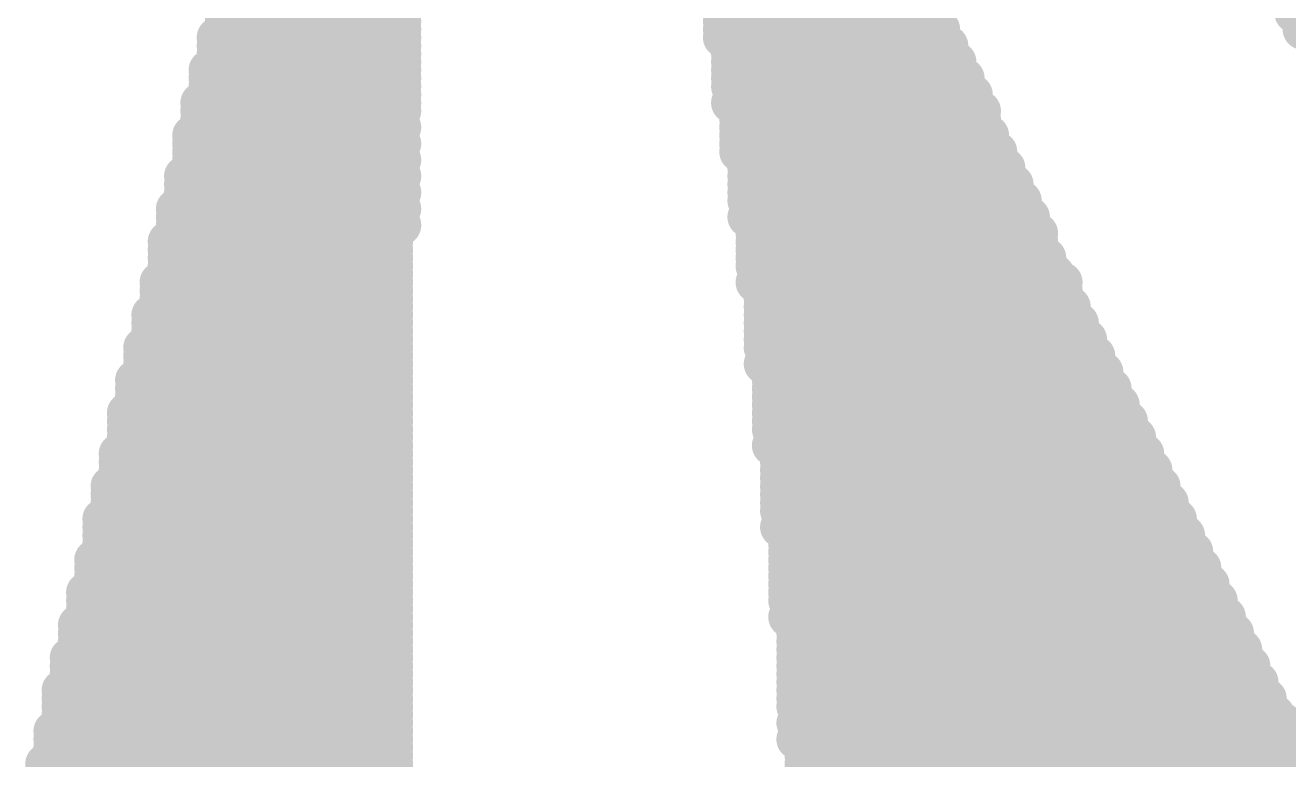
# Model space of a CAD drawing. Extents: x 0 to 224, y 0 to 219.
# Drawn here: x 15.784 to 17.356, y 37.059 to 37.973 of the extents above; entities that cross this region are included whole.
import ezdxf

# ---------------------------------------------------------------- set-up
doc = ezdxf.new("R2010")
doc.units = 0
doc.layers.add('2D_LINE_26', color=5, linetype='CONTINUOUS')

# ---------------------------------------------------------------- blocks, each defined once
blk = doc.blocks.new('SMOOTH_0$0508')
at = {"const_width": 0.0254}
blk.add_lwpolyline([(-0.0127, 0, 1), (0.0127, 0, 1)], format="xyb", close=True, dxfattribs=at)
blk = doc.blocks.new('DRAWING_1')
at = {"layer": '2D_LINE_26', "const_width": 0.0508}
for points in [[(3.33248, 7.50824), (3.55092, 7.50824)], [(3.95224, 7.50824), (4.21132, 7.50824)], [(4.66344, 7.50824), (5.12572, 7.50824)], [(3.33248, 7.49808), (3.55092, 7.49808)], [(3.95224, 7.49808), (4.21132, 7.49808)], [(4.6736, 7.49808), (5.13588, 7.49808)], [(3.32232, 7.47776), (3.55092, 7.47776)], [(3.33248, 7.48792), (3.55092, 7.48792)], [(3.95224, 7.48792), (4.22148, 7.48792)], [(3.95224, 7.47776), (4.22148, 7.47776)], [(4.6736, 7.48792), (5.14604, 7.48792)], [(3.32232, 7.4676), (3.55092, 7.4676)], [(3.9624, 7.4676), (4.23164, 7.4676)], [(3.32232, 7.45744), (3.55092, 7.45744)], [(3.32232, 7.44728), (3.55092, 7.44728)], [(3.9624, 7.45744), (4.23164, 7.45744)], [(3.9624, 7.44728), (4.2418, 7.44728)], [(3.31216, 7.43712), (3.55092, 7.43712)], [(3.9624, 7.43712), (4.2418, 7.43712)], [(3.31216, 7.42696), (3.55092, 7.42696)], [(3.31216, 7.4168), (3.55092, 7.4168)], [(3.9624, 7.42696), (4.25196, 7.42696)], [(3.9624, 7.4168), (4.25196, 7.4168)], [(3.302, 7.39648), (3.55092, 7.39648)], [(3.31216, 7.40664), (3.55092, 7.40664)], [(3.9624, 7.39648), (4.26212, 7.39648)], [(3.97256, 7.40664), (4.26212, 7.40664)], [(3.302, 7.38632), (3.55092, 7.38632)], [(3.97256, 7.38632), (4.27228, 7.38632)], [(3.302, 7.37616), (3.54076, 7.37616)], [(3.302, 7.366), (3.55092, 7.366)], [(3.97256, 7.37616), (4.27228, 7.37616)], [(3.97256, 7.366), (4.27228, 7.366)], [(3.29184, 7.35584), (3.54076, 7.35584)], [(3.97256, 7.35584), (4.28244, 7.35584)], [(3.29184, 7.34568), (3.55092, 7.34568)], [(3.29184, 7.33552), (3.54076, 7.33552)], [(3.97256, 7.34568), (4.28244, 7.34568)], [(3.97256, 7.33552), (4.2926, 7.33552)], [(3.29184, 7.32536), (3.55092, 7.32536)], [(3.98272, 7.32536), (4.2926, 7.32536)], [(3.28168, 7.30504), (3.55092, 7.30504)], [(3.29184, 7.3152), (3.54076, 7.3152)], [(3.98272, 7.3152), (4.30276, 7.3152)], [(3.98272, 7.30504), (4.30276, 7.30504)], [(3.28168, 7.29488), (3.54076, 7.29488)], [(3.98272, 7.29488), (4.31292, 7.29488)], [(3.28168, 7.28472), (3.55092, 7.28472)], [(3.28168, 7.27456), (3.54076, 7.27456)], [(3.98272, 7.28472), (4.31292, 7.28472)], [(3.98272, 7.27456), (4.32308, 7.27456)], [(3.27152, 7.2644), (3.55092, 7.2644)], [(3.27152, 7.25424), (3.54076, 7.25424)], [(3.98272, 7.25424), (4.33324, 7.25424)], [(3.99288, 7.2644), (4.32308, 7.2644)], [(3.27152, 7.24408), (3.55092, 7.24408)], [(3.99288, 7.24408), (4.33324, 7.24408)], [(3.26136, 7.22376), (3.54076, 7.22376)], [(3.27152, 7.23392), (3.54076, 7.23392)], [(3.99288, 7.23392), (4.3434, 7.23392)], [(3.99288, 7.22376), (4.3434, 7.22376)], [(3.26136, 7.2136), (3.54076, 7.2136)], [(3.99288, 7.2136), (4.3434, 7.2136)], [(3.26136, 7.20344), (3.54076, 7.20344)], [(3.26136, 7.19328), (3.54076, 7.19328)], [(3.99288, 7.20344), (4.35356, 7.20344)], [(3.99288, 7.19328), (4.35356, 7.19328)], [(3.26136, 7.18312), (3.54076, 7.18312)], [(4.00304, 7.18312), (4.36372, 7.18312)], [(3.2512, 7.17296), (3.54076, 7.17296)], [(3.2512, 7.1628), (3.54076, 7.1628)], [(3.99288, 7.17296), (4.37388, 7.17296)], [(4.00304, 7.1628), (4.37388, 7.1628)], [(3.2512, 7.15264), (3.54076, 7.15264)], [(4.00304, 7.15264), (4.37388, 7.15264)], [(3.24104, 7.13232), (3.54076, 7.13232)], [(3.2512, 7.14248), (3.54076, 7.14248)], [(4.00304, 7.14248), (4.38404, 7.14248)], [(4.00304, 7.13232), (4.38404, 7.13232)], [(3.24104, 7.12216), (3.54076, 7.12216)], [(4.00304, 7.12216), (4.3942, 7.12216)], [(3.24104, 7.112), (3.54076, 7.112)], [(3.24104, 7.10184), (3.54076, 7.10184)], [(4.00304, 7.112), (4.3942, 7.112)], [(4.00304, 7.10184), (4.40436, 7.10184)], [(3.23088, 7.09168), (3.54076, 7.09168)], [(3.23088, 7.08152), (3.54076, 7.08152)], [(4.00304, 7.09168), (4.40436, 7.09168)], [(4.0132, 7.08152), (4.41452, 7.08152)], [(3.23088, 7.07136), (3.54076, 7.07136)], [(4.00304, 7.07136), (4.41452, 7.07136)], [(3.22072, 7.05104), (3.54076, 7.05104)], [(3.23088, 7.0612), (3.54076, 7.0612)], [(4.0132, 7.0612), (4.42468, 7.0612)], [(4.0132, 7.05104), (4.42468, 7.05104)], [(3.22072, 7.04088), (3.54076, 7.04088)], [(4.0132, 7.04088), (4.43484, 7.04088)], [(3.22072, 7.03072), (3.54076, 7.03072)], [(3.22072, 7.02056), (3.54076, 7.02056)], [(4.0132, 7.03072), (4.43484, 7.03072)], [(4.0132, 7.02056), (4.445, 7.02056)], [(3.21056, 7.0104), (3.54076, 7.0104)], [(4.0132, 7.0104), (4.445, 7.0104)], [(3.21056, 7.00024), (3.54076, 7.00024)], [(3.21056, 6.99008), (3.54076, 6.99008)], [(4.0132, 7.00024), (4.45516, 7.00024)], [(4.0132, 6.99008), (4.45516, 6.99008)], [(3.21056, 6.97992), (3.54076, 6.97992)], [(4.02336, 6.97992), (4.46532, 6.97992)], [(3.2004, 6.9596), (3.54076, 6.9596)], [(3.21056, 6.96976), (3.54076, 6.96976)], [(4.0132, 6.96976), (4.46532, 6.96976)], [(4.02336, 6.9596), (4.47548, 6.9596)], [(3.2004, 6.94944), (3.54076, 6.94944)], [(4.02336, 6.94944), (4.47548, 6.94944)], [(3.2004, 6.93928), (3.54076, 6.93928)], [(3.2004, 6.92912), (3.54076, 6.92912)], [(4.02336, 6.93928), (4.48564, 6.93928)], [(4.02336, 6.92912), (4.48564, 6.92912)], [(3.19024, 6.91896), (3.54076, 6.91896)], [(3.19024, 6.9088), (3.54076, 6.9088)], [(4.02336, 6.91896), (4.4958, 6.91896)], [(4.02336, 6.9088), (4.4958, 6.9088)], [(3.19024, 6.89864), (3.54076, 6.89864)], [(4.02336, 6.89864), (4.50596, 6.89864)], [(3.18008, 6.87832), (3.54076, 6.87832)], [(3.19024, 6.88848), (3.54076, 6.88848)], [(4.02336, 6.88848), (4.50596, 6.88848)], [(4.03352, 6.87832), (4.51612, 6.87832)], [(3.18008, 6.86816), (3.54076, 6.86816)], [(4.02336, 6.86816), (4.51612, 6.86816)], [(3.18008, 6.858), (3.54076, 6.858)], [(3.18008, 6.84784), (3.54076, 6.84784)], [(4.03352, 6.858), (4.52628, 6.858)], [(4.03352, 6.84784), (4.52628, 6.84784)], [(3.18008, 6.83768), (3.54076, 6.83768)], [(4.03352, 6.83768), (4.53644, 6.83768)], [(3.16992, 6.82752), (3.54076, 6.82752)], [(3.16992, 6.81736), (3.54076, 6.81736)], [(4.03352, 6.82752), (4.53644, 6.82752)], [(4.03352, 6.81736), (4.5466, 6.81736)], [(3.16992, 6.8072), (3.54076, 6.8072)], [(4.03352, 6.8072), (4.5466, 6.8072)], [(3.15976, 6.78688), (3.54076, 6.78688)], [(3.16992, 6.79704), (3.54076, 6.79704)], [(4.03352, 6.79704), (4.55676, 6.79704)], [(4.03352, 6.78688), (4.55676, 6.78688)], [(3.15976, 6.77672), (3.54076, 6.77672)], [(4.03352, 6.77672), (4.56692, 6.77672)], [(3.15976, 6.76656), (3.54076, 6.76656)], [(3.15976, 6.7564), (3.54076, 6.7564)], [(4.03352, 6.7564), (4.57708, 6.7564)], [(4.04368, 6.76656), (4.56692, 6.76656)], [(3.1496, 6.74624), (3.54076, 6.74624)], [(3.1496, 6.73608), (3.54076, 6.73608)], [(4.04368, 6.74624), (4.57708, 6.74624)], [(4.04368, 6.73608), (4.58724, 6.73608)], [(3.1496, 6.72592), (3.54076, 6.72592)], [(4.04368, 6.72592), (4.58724, 6.72592)], [(3.13944, 6.7056), (3.54076, 6.7056)], [(3.1496, 6.71576), (3.54076, 6.71576)], [(4.04368, 6.71576), (4.5974, 6.71576)], [(4.04368, 6.7056), (4.5974, 6.7056)], [(3.13944, 6.69544), (3.54076, 6.69544)], [(4.04368, 6.69544), (4.60756, 6.69544)], [(3.13944, 6.68528), (3.54076, 6.68528)], [(3.13944, 6.67512), (3.54076, 6.67512)], [(4.04368, 6.68528), (4.60756, 6.68528)], [(4.04368, 6.67512), (4.61772, 6.67512)], [(3.12928, 6.66496), (3.54076, 6.66496)], [(4.04368, 6.66496), (4.61772, 6.66496)], [(3.12928, 6.6548), (3.54076, 6.6548)], [(3.12928, 6.64464), (3.54076, 6.64464)], [(4.04368, 6.6548), (4.62788, 6.6548)], [(4.04368, 6.64464), (4.62788, 6.64464)], [(3.12928, 6.63448), (3.54076, 6.63448)], [(4.05384, 6.63448), (4.63804, 6.63448)], [(3.11912, 6.61416), (3.54076, 6.61416)], [(3.12928, 6.62432), (3.54076, 6.62432)], [(4.04368, 6.62432), (4.6482, 6.62432)], [(4.05384, 6.61416), (4.66852, 6.61416)], [(3.11912, 6.604), (3.54076, 6.604)], [(3.11912, 6.59384), (3.54076, 6.59384)], [(4.04368, 6.604), (7.62508, 6.604)], [(4.05384, 6.59384), (8.5598, 6.59384)], [(3.11912, 6.58368), (3.54076, 6.58368)], [(4.05384, 6.58368), (8.5598, 6.58368)], [(3.10896, 6.57352), (3.54076, 6.57352)], [(3.10896, 6.56336), (3.54076, 6.56336)], [(4.05384, 6.57352), (8.5598, 6.57352)], [(4.05384, 6.56336), (8.5598, 6.56336)], [(3.10896, 6.5532), (3.54076, 6.5532)], [(4.05384, 6.5532), (8.5598, 6.5532)]]:
    blk.add_lwpolyline(points, dxfattribs=at)
at = {"layer": '2D_LINE_26'}
for p in [(3.33248, 7.50824), (3.55092, 7.50824), (3.95224, 7.50824), (4.21132, 7.50824), (4.66344, 7.50824), (3.33248, 7.49808), (3.55092, 7.49808), (3.95224, 7.49808), (4.21132, 7.49808), (4.6736, 7.49808), (3.32232, 7.47776), (3.33248, 7.48792), (3.55092, 7.48792), (3.55092, 7.47776), (3.95224, 7.48792), (3.95224, 7.47776), (4.22148, 7.48792), (4.22148, 7.47776), (4.6736, 7.48792), (3.32232, 7.4676), (3.55092, 7.4676), (3.9624, 7.4676), (4.23164, 7.4676), (3.32232, 7.45744), (3.32232, 7.44728), (3.55092, 7.45744), (3.55092, 7.44728), (3.9624, 7.45744), (3.9624, 7.44728), (4.23164, 7.45744), (4.2418, 7.44728), (3.31216, 7.43712), (3.55092, 7.43712), (3.9624, 7.43712), (4.2418, 7.43712), (3.31216, 7.42696), (3.31216, 7.4168), (3.55092, 7.42696), (3.55092, 7.4168), (3.9624, 7.42696), (3.9624, 7.4168), (4.25196, 7.42696), (4.25196, 7.4168), (3.302, 7.39648), (3.31216, 7.40664), (3.55092, 7.40664), (3.55092, 7.39648), (3.9624, 7.39648), (3.97256, 7.40664), (4.26212, 7.40664), (4.26212, 7.39648), (3.302, 7.38632), (3.55092, 7.38632), (3.97256, 7.38632), (4.27228, 7.38632), (3.302, 7.37616), (3.302, 7.366), (3.54076, 7.37616), (3.55092, 7.366), (3.97256, 7.37616), (3.97256, 7.366), (4.27228, 7.37616), (4.27228, 7.366), (3.29184, 7.35584), (3.54076, 7.35584), (3.97256, 7.35584), (4.28244, 7.35584), (3.29184, 7.34568), (3.29184, 7.33552), (3.54076, 7.33552), (3.55092, 7.34568), (3.97256, 7.34568), (3.97256, 7.33552), (4.28244, 7.34568), (4.2926, 7.33552), (3.29184, 7.32536), (3.55092, 7.32536), (3.98272, 7.32536), (4.2926, 7.32536), (3.28168, 7.30504), (3.29184, 7.3152), (3.54076, 7.3152), (3.55092, 7.30504), (3.98272, 7.3152), (3.98272, 7.30504), (4.30276, 7.3152), (4.30276, 7.30504), (3.28168, 7.29488), (3.54076, 7.29488), (3.98272, 7.29488), (4.31292, 7.29488), (3.28168, 7.28472), (3.28168, 7.27456), (3.54076, 7.27456), (3.55092, 7.28472), (3.98272, 7.28472), (3.98272, 7.27456), (4.31292, 7.28472), (4.32308, 7.27456), (3.27152, 7.2644), (3.27152, 7.25424), (3.54076, 7.25424), (3.55092, 7.2644), (3.98272, 7.25424), (3.99288, 7.2644), (4.32308, 7.2644), (4.33324, 7.25424), (3.27152, 7.24408), (3.55092, 7.24408), (3.99288, 7.24408), (4.33324, 7.24408), (3.26136, 7.22376), (3.27152, 7.23392), (3.54076, 7.23392), (3.54076, 7.22376), (3.99288, 7.23392), (3.99288, 7.22376), (4.3434, 7.23392), (4.3434, 7.22376), (3.26136, 7.2136), (3.54076, 7.2136), (3.99288, 7.2136), (4.3434, 7.2136), (3.26136, 7.20344), (3.26136, 7.19328), (3.54076, 7.20344), (3.54076, 7.19328), (3.99288, 7.20344), (3.99288, 7.19328), (4.35356, 7.20344), (4.35356, 7.19328), (3.26136, 7.18312), (3.54076, 7.18312), (4.00304, 7.18312), (4.36372, 7.18312), (3.2512, 7.17296), (3.2512, 7.1628), (3.54076, 7.17296), (3.54076, 7.1628), (3.99288, 7.17296), (4.00304, 7.1628), (4.37388, 7.17296), (4.37388, 7.1628), (3.2512, 7.15264), (3.54076, 7.15264), (4.00304, 7.15264), (4.37388, 7.15264), (3.24104, 7.13232), (3.2512, 7.14248), (3.54076, 7.14248), (3.54076, 7.13232), (4.00304, 7.14248), (4.00304, 7.13232), (4.38404, 7.14248), (4.38404, 7.13232), (3.24104, 7.12216), (3.54076, 7.12216), (4.00304, 7.12216), (4.3942, 7.12216), (3.24104, 7.112), (3.24104, 7.10184), (3.54076, 7.112), (3.54076, 7.10184), (4.00304, 7.112), (4.00304, 7.10184), (4.3942, 7.112), (4.40436, 7.10184), (3.23088, 7.09168), (3.23088, 7.08152), (3.54076, 7.09168), (3.54076, 7.08152), (4.00304, 7.09168), (4.0132, 7.08152), (4.40436, 7.09168), (4.41452, 7.08152), (3.23088, 7.07136), (3.54076, 7.07136), (4.00304, 7.07136), (4.41452, 7.07136), (3.22072, 7.05104), (3.23088, 7.0612), (3.54076, 7.0612), (3.54076, 7.05104), (4.0132, 7.0612), (4.0132, 7.05104), (4.42468, 7.0612), (4.42468, 7.05104), (3.22072, 7.04088), (3.54076, 7.04088), (4.0132, 7.04088), (4.43484, 7.04088), (3.22072, 7.03072), (3.22072, 7.02056), (3.54076, 7.03072), (3.54076, 7.02056), (4.0132, 7.03072), (4.0132, 7.02056), (4.43484, 7.03072), (4.445, 7.02056), (3.21056, 7.0104), (3.54076, 7.0104), (4.0132, 7.0104), (4.445, 7.0104), (3.21056, 7.00024), (3.21056, 6.99008), (3.54076, 7.00024), (3.54076, 6.99008), (4.0132, 7.00024), (4.0132, 6.99008), (4.45516, 7.00024), (4.45516, 6.99008), (3.21056, 6.97992), (3.54076, 6.97992), (4.02336, 6.97992), (4.46532, 6.97992), (3.2004, 6.9596), (3.21056, 6.96976), (3.54076, 6.96976), (3.54076, 6.9596), (4.0132, 6.96976), (4.02336, 6.9596), (4.46532, 6.96976), (4.47548, 6.9596), (3.2004, 6.94944), (3.54076, 6.94944), (4.02336, 6.94944), (4.47548, 6.94944), (3.2004, 6.93928), (3.2004, 6.92912), (3.54076, 6.93928), (3.54076, 6.92912), (4.02336, 6.93928), (4.02336, 6.92912), (4.48564, 6.93928), (4.48564, 6.92912), (3.19024, 6.91896), (3.19024, 6.9088), (3.54076, 6.91896), (3.54076, 6.9088), (4.02336, 6.91896), (4.02336, 6.9088), (4.4958, 6.91896), (4.4958, 6.9088), (3.19024, 6.89864), (3.54076, 6.89864), (4.02336, 6.89864), (4.50596, 6.89864), (3.18008, 6.87832), (3.19024, 6.88848), (3.54076, 6.88848), (3.54076, 6.87832), (4.02336, 6.88848), (4.03352, 6.87832), (4.50596, 6.88848), (4.51612, 6.87832), (3.18008, 6.86816), (3.54076, 6.86816), (4.02336, 6.86816), (4.51612, 6.86816), (3.18008, 6.858), (3.18008, 6.84784), (3.54076, 6.858), (3.54076, 6.84784), (4.03352, 6.858), (4.03352, 6.84784), (4.52628, 6.858), (4.52628, 6.84784), (3.18008, 6.83768), (3.54076, 6.83768), (4.03352, 6.83768), (4.53644, 6.83768), (3.16992, 6.82752), (3.16992, 6.81736), (3.54076, 6.82752), (3.54076, 6.81736), (4.03352, 6.82752), (4.03352, 6.81736), (4.53644, 6.82752), (4.5466, 6.81736), (3.16992, 6.8072), (3.54076, 6.8072), (4.03352, 6.8072), (4.5466, 6.8072), (3.15976, 6.78688), (3.16992, 6.79704), (3.54076, 6.79704), (3.54076, 6.78688), (4.03352, 6.79704), (4.03352, 6.78688), (4.55676, 6.79704), (4.55676, 6.78688), (3.15976, 6.77672), (3.54076, 6.77672), (4.03352, 6.77672), (4.56692, 6.77672), (3.15976, 6.76656), (3.15976, 6.7564), (3.54076, 6.76656), (3.54076, 6.7564), (4.03352, 6.7564), (4.04368, 6.76656), (4.56692, 6.76656), (4.57708, 6.7564), (3.1496, 6.74624), (3.1496, 6.73608), (3.54076, 6.74624), (3.54076, 6.73608), (4.04368, 6.74624), (4.04368, 6.73608), (4.57708, 6.74624), (4.58724, 6.73608), (3.1496, 6.72592), (3.54076, 6.72592), (4.04368, 6.72592), (4.58724, 6.72592), (3.13944, 6.7056), (3.1496, 6.71576), (3.54076, 6.71576), (3.54076, 6.7056), (4.04368, 6.71576), (4.04368, 6.7056), (4.5974, 6.71576), (4.5974, 6.7056), (3.13944, 6.69544), (3.54076, 6.69544), (4.04368, 6.69544), (4.60756, 6.69544), (3.13944, 6.68528), (3.13944, 6.67512), (3.54076, 6.68528), (3.54076, 6.67512), (4.04368, 6.68528), (4.04368, 6.67512), (4.60756, 6.68528), (4.61772, 6.67512), (3.12928, 6.66496), (3.54076, 6.66496), (4.04368, 6.66496), (4.61772, 6.66496), (3.12928, 6.6548), (3.12928, 6.64464), (3.54076, 6.6548), (3.54076, 6.64464), (4.04368, 6.6548), (4.04368, 6.64464), (4.62788, 6.6548), (4.62788, 6.64464), (3.12928, 6.63448), (3.54076, 6.63448), (4.05384, 6.63448), (4.63804, 6.63448), (3.11912, 6.61416), (3.12928, 6.62432), (3.54076, 6.62432), (3.54076, 6.61416), (4.04368, 6.62432), (4.05384, 6.61416), (4.6482, 6.62432), (4.66852, 6.61416), (3.11912, 6.604), (3.11912, 6.59384), (3.54076, 6.604), (3.54076, 6.59384), (4.04368, 6.604), (4.05384, 6.59384), (3.11912, 6.58368), (3.54076, 6.58368), (4.05384, 6.58368), (3.10896, 6.57352), (3.10896, 6.56336), (3.54076, 6.57352), (3.54076, 6.56336), (4.05384, 6.57352), (4.05384, 6.56336), (3.10896, 6.5532), (3.54076, 6.5532), (4.05384, 6.5532)]:
    blk.add_blockref('SMOOTH_0$0508', p, dxfattribs=at)

msp = doc.modelspace()

# ---------------------------------------------------------------- block references
msp.add_blockref('DRAWING_1', (12.7, 30.48))

doc.saveas('drawing.dxf')
